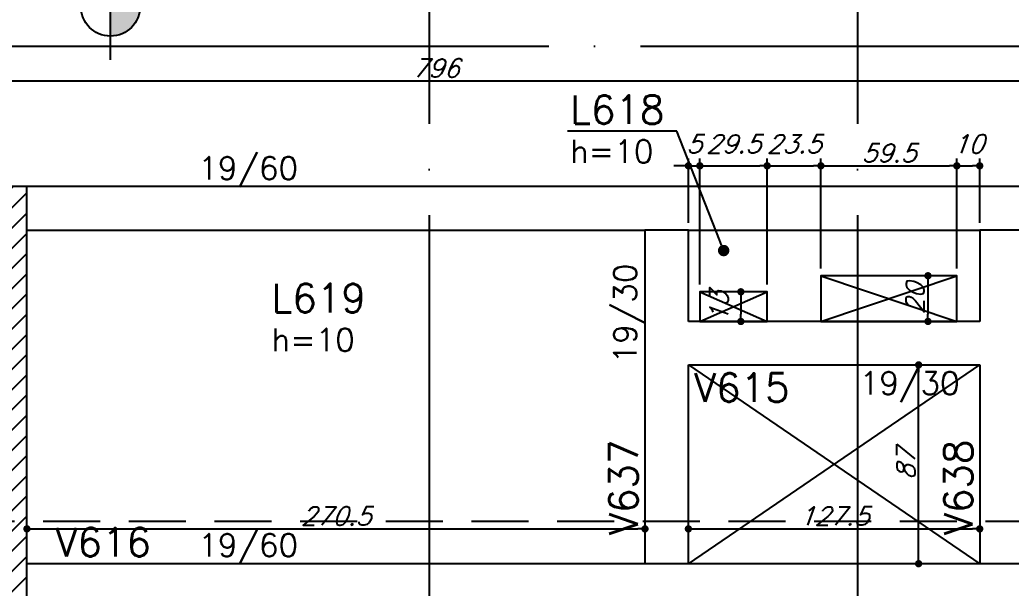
# Model space of a CAD drawing. Extents: x -4245 to 5400, y -2094 to 2406.
# Drawn here: x 15.9 to 449.8, y 317.8 to 566.5 of the extents above; entities that cross this region are included whole.
import ezdxf
from ezdxf import colors
from ezdxf.entities.mleader import LeaderData, LeaderLine
from ezdxf.enums import TextEntityAlignment as Align
from ezdxf.math import Vec2, Vec3

# ---------------------------------------------------------------- set-up
doc = ezdxf.new("R2010")
doc.units = 0
doc.header["$LTSCALE"] = 50
doc.header["$MEASUREMENT"] = 0
doc.linetypes.add('DASHED', pattern=[0.75, 0.5, -0.25])
doc.linetypes.add('EIXO', pattern=[6.8, 6, -0.4, 0, -0.4])
doc.layers.get('0').update_dxf_attribs({"linetype": 'CONTINUOUS'})
doc.layers.get('DEFPOINTS').update_dxf_attribs({"linetype": 'CONTINUOUS'})
for name, color, linetype in [('F-AUX-RED', 1, 'CONTINUOUS'), ('F-COTAS', 106, 'CONTINUOUS'), ('F-COTAS-FUROS', 50, 'CONTINUOUS'), ('F-EIXO', 12, 'EIXO'), ('F-LAJES-DIM', 2, 'CONTINUOUS'), ('F-LAJES-NOME', 4, 'CONTINUOUS'), ('F-NÍVEL-PLANTA', 2, 'CONTINUOUS'), ('F-PILARES-HACH', 174, 'CONTINUOUS'), ('F-PILARES-S', 170, 'CONTINUOUS'), ('F-TEXTO', 6, 'CONTINUOUS'), ('F-VIGAS', 3, 'CONTINUOUS'), ('F-VIGAS-DIM', 2, 'CONTINUOUS'), ('F-VIGAS-NOME', 4, 'CONTINUOUS'), ('F-VÃO', 1, 'CONTINUOUS')]:
    doc.layers.add(name, color=color, linetype=linetype)
doc.styles.add('CP-TEXT-INCL', font='simplex.shx', dxfattribs={"oblique": 20})
doc.styles.add('MCP', font='simplex.shx')
doc.styles.add('ROMANS', font='simplex.shx')
doc.styles.get("Standard").update_dxf_attribs({"font": 'simplex.shx'})
doc.dimstyles.new('CP-COTAS-50', dxfattribs={"dimscale": 0.64, "dimtxt": 12.5, "dimasz": 5, "dimexe": 5, "dimexo": 5, "dimgap": 2.5, "dimtad": 1, "dimdec": 1, "dimdsep": 46, "dimtxsty": 'CP-TEXT-INCL', "dimblk1": 'DOT', "dimblk2": 'DOT', "dimsah": 1, "dimcen": 9, "dimclrd": 256, "dimclre": 256, "dimclrt": 256, "dimadec": 0, "dimazin": 0, "dimtfac": 1, "dimtdec": 1, "dimtmove": 2, "dimatfit": 3, "dimldrblk": 'DOT', "dimfxl": 0, "dimtolj": 1, "dimarcsym": 0})

# ---------------------------------------------------------------- blocks, each defined once
blk = doc.blocks.new('Nível - Planta')
at = {"layer": 'F-NÍVEL-PLANTA'}
h = blk.add_hatch(color=71, dxfattribs=at)
h.paths.add_polyline_path([(0, 0), (0, 0.2604, 0.414214), (-0.2604, 0)])
h.paths.add_polyline_path([(0.2604, 0), (0, 0), (0, -0.2604, 0.414214)])
for p, q in [((0, -0.4688), (0, 0.4688)), ((-0.4688, 0), (1.704, 0))]:
    blk.add_line(p, q, dxfattribs=at)
blk.add_circle((0, 0), 0.2604, dxfattribs=at)
at = {"layer": 'F-TEXTO', "color": 3, "style": 'MCP'}
blk.add_attdef('NÍVEL', (0.3329, 0.1021), '', height=0.2, dxfattribs=at)
blk = doc.blocks.new('*U16')
at = {"layer": 'F-EIXO'}
blk.add_line((0, 0), (7484.954, 0), dxfattribs=at)
at = {"layer": 'F-TEXTO', "style": 'ROMANS'}
blk.add_attdef('EIXO', text='', height=17.5, dxfattribs=at).set_placement((-28.2072, 0), align=Align.MIDDLE_CENTER)
blk = doc.blocks.new('*U12')
at = {"layer": 'F-EIXO'}
blk.add_line((0, 0), (0, -3377.88), dxfattribs=at)
at = {"layer": 'F-TEXTO', "style": 'ROMANS'}
blk.add_attdef('EIXO', text='', height=17.5, rotation=360, dxfattribs=at).set_placement((0, 28.21), align=Align.MIDDLE_CENTER)
blk = doc.blocks.new('_DOT')
at = {"color": 0, "linetype": 'ByBlock'}
blk.add_line((-0.5, 0), (-1, 0), dxfattribs=at)
at = {"color": 0, "linetype": 'ByBlock', "const_width": 0.5}
blk.add_lwpolyline([(-0.25, 0, 1), (0.25, 0, 1)], format="xyb", close=True, dxfattribs=at)
blk = doc.blocks.new('*D51')
at = {"layer": 'DEFPOINTS', "color": 0, "linetype": 'Continuous', "transparency": 16777216}
for p in [(409.26, 415.5), (409.26, 415.5), (409.26, 328.5)]:
    blk.add_point(p, dxfattribs=at)
at = {"layer": 'F-COTAS', "linetype": 'Continuous', "lineweight": -2, "transparency": 16777216}
blk.add_line((409.26, 331.7), (409.26, 412.3), dxfattribs=at)
at = {"layer": 'F-COTAS', "linetype": 'Continuous', "lineweight": -2, "transparency": 16777216, "xscale": 3.2, "yscale": 3.2, "zscale": 3.2}
for p, rotation in [((409.26, 415.5), 90), ((409.26, 328.5), 270)]:
    blk.add_blockref('_DOT', p, dxfattribs=dict(at, rotation=rotation))
at = {"layer": 'F-COTAS', "linetype": 'Continuous', "transparency": 16777216, "insert": (403.66, 372), "char_height": 8, "attachment_point": 5, "rotation": 90, "style": 'CP-TEXT-INCL'}
blk.add_mtext('\\A1;87', dxfattribs=at)
blk = doc.blocks.new('*D75')
at = {"layer": 'DEFPOINTS', "color": 0, "linetype": 'Continuous', "transparency": 16777216}
for p in [(-200, 539.78), (596, 539.78), (596, 539.78)]:
    blk.add_point(p, dxfattribs=at)
at = {"layer": 'F-COTAS', "linetype": 'Continuous', "lineweight": -2, "transparency": 16777216}
blk.add_line((-196.8, 539.78), (592.8, 539.78), dxfattribs=at)
at = {"layer": 'F-COTAS', "linetype": 'Continuous', "lineweight": -2, "transparency": 16777216, "xscale": 3.2, "yscale": 3.2, "zscale": 3.2, "rotation": 180}
blk.add_blockref('_DOT', (-200, 539.78), dxfattribs=at)
at = {"layer": 'F-COTAS', "linetype": 'Continuous', "lineweight": -2, "transparency": 16777216, "xscale": 3.2, "yscale": 3.2, "zscale": 3.2}
blk.add_blockref('_DOT', (596, 539.78), dxfattribs=at)
at = {"layer": 'F-COTAS', "linetype": 'Continuous', "transparency": 16777216, "insert": (198, 545.38), "char_height": 8, "attachment_point": 5, "style": 'CP-TEXT-INCL'}
blk.add_mtext('\\A1;796', dxfattribs=at)
blk = doc.blocks.new('*D81')
at = {"layer": 'DEFPOINTS', "color": 0, "linetype": 'Continuous', "transparency": 16777216}
for p in [(19, 343.74), (289.5, 343.74), (289.5, 343.74)]:
    blk.add_point(p, dxfattribs=at)
at = {"layer": 'F-COTAS', "linetype": 'Continuous', "lineweight": -2, "transparency": 16777216}
blk.add_line((22.2, 343.74), (286.3, 343.74), dxfattribs=at)
at = {"layer": 'F-COTAS', "linetype": 'Continuous', "lineweight": -2, "transparency": 16777216, "xscale": 3.2, "yscale": 3.2, "zscale": 3.2, "rotation": 180}
blk.add_blockref('_DOT', (19, 343.74), dxfattribs=at)
at = {"layer": 'F-COTAS', "linetype": 'Continuous', "lineweight": -2, "transparency": 16777216, "xscale": 3.2, "yscale": 3.2, "zscale": 3.2}
blk.add_blockref('_DOT', (289.5, 343.74), dxfattribs=at)
at = {"layer": 'F-COTAS', "linetype": 'Continuous', "transparency": 16777216, "insert": (154.25, 349.34), "char_height": 8, "attachment_point": 5, "style": 'CP-TEXT-INCL'}
blk.add_mtext('\\A1;270.5', dxfattribs=at)
blk = doc.blocks.new('*D82')
at = {"layer": 'DEFPOINTS', "color": 0, "linetype": 'Continuous', "transparency": 16777216}
for p in [(308.5, 343.74), (436, 343.74), (436, 343.74)]:
    blk.add_point(p, dxfattribs=at)
at = {"layer": 'F-COTAS', "linetype": 'Continuous', "lineweight": -2, "transparency": 16777216}
blk.add_line((311.7, 343.74), (432.8, 343.74), dxfattribs=at)
at = {"layer": 'F-COTAS', "linetype": 'Continuous', "lineweight": -2, "transparency": 16777216, "xscale": 3.2, "yscale": 3.2, "zscale": 3.2, "rotation": 180}
blk.add_blockref('_DOT', (308.5, 343.74), dxfattribs=at)
at = {"layer": 'F-COTAS', "linetype": 'Continuous', "lineweight": -2, "transparency": 16777216, "xscale": 3.2, "yscale": 3.2, "zscale": 3.2}
blk.add_blockref('_DOT', (436, 343.74), dxfattribs=at)
at = {"layer": 'F-COTAS', "linetype": 'Continuous', "transparency": 16777216, "insert": (372.25, 349.34), "char_height": 8, "attachment_point": 5, "style": 'CP-TEXT-INCL'}
blk.add_mtext('\\A1;127.5', dxfattribs=at)
blk = doc.blocks.new('*U234')
at = {"layer": 'F-VÃO'}
for p, q in [((0, 0), (29.5, 13)), ((0, 13), (29.5, 0))]:
    blk.add_line(p, q, dxfattribs=at)
at = {"layer": 'F-VÃO', "color": 3}
blk.add_lwpolyline([(0, 0), (29.5, 0), (29.5, 13), (0, 13)], close=True, dxfattribs=at)
blk = doc.blocks.new('*U383')
at = {"layer": 'F-VÃO'}
for p, q in [((0, 0), (59.5, 20)), ((0, 20), (59.5, 0))]:
    blk.add_line(p, q, dxfattribs=at)
at = {"layer": 'F-VÃO', "color": 3}
blk.add_lwpolyline([(0, 0), (59.5, 0), (59.5, 20), (0, 20)], close=True, dxfattribs=at)
blk = doc.blocks.new('*D411')
at = {"layer": 'DEFPOINTS', "color": 0, "linetype": 'Continuous', "transparency": 16777216}
for p in [(334.73, 447.5), (331.47, 434.5), (334.73, 434.5)]:
    blk.add_point(p, dxfattribs=at)
at = {"layer": 'F-COTAS-FUROS', "linetype": 'Continuous', "lineweight": -2, "transparency": 16777216}
for p, q in [((331.53, 447.5), (328.27, 447.5)), ((331.47, 444.3), (331.47, 437.7)), ((331.53, 434.5), (328.27, 434.5))]:
    blk.add_line(p, q, dxfattribs=at)
at = {"layer": 'F-COTAS-FUROS', "linetype": 'Continuous', "lineweight": -2, "transparency": 16777216, "xscale": 3.2, "yscale": 3.2, "zscale": 3.2}
for p, rotation in [((331.47, 447.5), 90), ((331.47, 434.5), 270)]:
    blk.add_blockref('_DOT', p, dxfattribs=dict(at, rotation=rotation))
at = {"layer": 'F-COTAS-FUROS', "linetype": 'Continuous', "transparency": 16777216, "insert": (321.87, 441), "char_height": 8, "attachment_point": 5, "rotation": 90, "style": 'CP-TEXT-INCL'}
blk.add_mtext('\\A1;13', dxfattribs=at)
blk = doc.blocks.new('*D412')
at = {"layer": 'DEFPOINTS', "color": 0, "linetype": 'Continuous', "transparency": 16777216}
for p in [(415.22, 454.5), (413.36, 434.5), (415.22, 434.5)]:
    blk.add_point(p, dxfattribs=at)
at = {"layer": 'F-COTAS-FUROS', "linetype": 'Continuous', "lineweight": -2, "transparency": 16777216}
for p, q in [((412.02, 454.5), (410.16, 454.5)), ((413.36, 451.3), (413.36, 437.7)), ((412.02, 434.5), (410.16, 434.5))]:
    blk.add_line(p, q, dxfattribs=at)
at = {"layer": 'F-COTAS-FUROS', "linetype": 'Continuous', "lineweight": -2, "transparency": 16777216, "xscale": 3.2, "yscale": 3.2, "zscale": 3.2}
for p, rotation in [((413.36, 454.5), 90), ((413.36, 434.5), 270)]:
    blk.add_blockref('_DOT', p, dxfattribs=dict(at, rotation=rotation))
at = {"layer": 'F-COTAS-FUROS', "linetype": 'Continuous', "transparency": 16777216, "insert": (407.76, 444.5), "char_height": 8, "attachment_point": 5, "rotation": 90, "style": 'CP-TEXT-INCL'}
blk.add_mtext('\\A1;20', dxfattribs=at)
blk = doc.blocks.new('*D413')
at = {"layer": 'DEFPOINTS', "color": 0, "linetype": 'Continuous', "transparency": 16777216}
for p in [(313.5, 502.62), (308.5, 474.5), (313.5, 447.5)]:
    blk.add_point(p, dxfattribs=at)
at = {"layer": 'F-COTAS-FUROS', "linetype": 'Continuous', "lineweight": -2, "transparency": 16777216}
for p, q in [((308.5, 477.7), (308.5, 505.82)), ((313.5, 450.7), (313.5, 505.82)), ((305.3, 502.62), (302.1, 502.62)), ((308.5, 502.62), (313.5, 502.62)), ((316.7, 502.62), (319.9, 502.62))]:
    blk.add_line(p, q, dxfattribs=at)
at = {"layer": 'F-COTAS-FUROS', "linetype": 'Continuous', "lineweight": -2, "transparency": 16777216, "xscale": 3.2, "yscale": 3.2, "zscale": 3.2}
blk.add_blockref('_DOT', (308.5, 502.62), dxfattribs=at)
at = {"layer": 'F-COTAS-FUROS', "linetype": 'Continuous', "lineweight": -2, "transparency": 16777216, "xscale": 3.2, "yscale": 3.2, "zscale": 3.2, "rotation": 180}
blk.add_blockref('_DOT', (313.5, 502.62), dxfattribs=at)
at = {"layer": 'F-COTAS-FUROS', "linetype": 'Continuous', "transparency": 16777216, "insert": (311, 512.22), "char_height": 8, "attachment_point": 5, "style": 'CP-TEXT-INCL'}
blk.add_mtext('\\A1;5', dxfattribs=at)
blk = doc.blocks.new('*D414')
at = {"layer": 'DEFPOINTS', "color": 0, "linetype": 'Continuous', "transparency": 16777216}
for p in [(343, 502.62), (313.5, 447.5), (343, 447.5)]:
    blk.add_point(p, dxfattribs=at)
at = {"layer": 'F-COTAS-FUROS', "linetype": 'Continuous', "lineweight": -2, "transparency": 16777216}
for p, q in [((313.5, 450.7), (313.5, 505.82)), ((343, 450.7), (343, 505.82)), ((316.7, 502.62), (339.8, 502.62))]:
    blk.add_line(p, q, dxfattribs=at)
at = {"layer": 'F-COTAS-FUROS', "linetype": 'Continuous', "lineweight": -2, "transparency": 16777216, "xscale": 3.2, "yscale": 3.2, "zscale": 3.2, "rotation": 180}
blk.add_blockref('_DOT', (313.5, 502.62), dxfattribs=at)
at = {"layer": 'F-COTAS-FUROS', "linetype": 'Continuous', "lineweight": -2, "transparency": 16777216, "xscale": 3.2, "yscale": 3.2, "zscale": 3.2}
blk.add_blockref('_DOT', (343, 502.62), dxfattribs=at)
at = {"layer": 'F-COTAS-FUROS', "linetype": 'Continuous', "transparency": 16777216, "insert": (328.25, 512.22), "char_height": 8, "attachment_point": 5, "style": 'CP-TEXT-INCL'}
blk.add_mtext('\\A1;29.5', dxfattribs=at)
blk = doc.blocks.new('*D415')
at = {"layer": 'DEFPOINTS', "color": 0, "linetype": 'Continuous', "transparency": 16777216}
for p in [(366.5, 502.62), (366.5, 454.5), (343, 447.5)]:
    blk.add_point(p, dxfattribs=at)
at = {"layer": 'F-COTAS-FUROS', "linetype": 'Continuous', "lineweight": -2, "transparency": 16777216}
for p, q in [((343, 450.7), (343, 505.82)), ((366.5, 457.7), (366.5, 505.82)), ((346.2, 502.62), (363.3, 502.62))]:
    blk.add_line(p, q, dxfattribs=at)
at = {"layer": 'F-COTAS-FUROS', "linetype": 'Continuous', "lineweight": -2, "transparency": 16777216, "xscale": 3.2, "yscale": 3.2, "zscale": 3.2, "rotation": 180}
blk.add_blockref('_DOT', (343, 502.62), dxfattribs=at)
at = {"layer": 'F-COTAS-FUROS', "linetype": 'Continuous', "lineweight": -2, "transparency": 16777216, "xscale": 3.2, "yscale": 3.2, "zscale": 3.2}
blk.add_blockref('_DOT', (366.5, 502.62), dxfattribs=at)
at = {"layer": 'F-COTAS-FUROS', "linetype": 'Continuous', "transparency": 16777216, "insert": (354.75, 512.22), "char_height": 8, "attachment_point": 5, "style": 'CP-TEXT-INCL'}
blk.add_mtext('\\A1;23.5', dxfattribs=at)
blk = doc.blocks.new('*D416')
at = {"layer": 'DEFPOINTS', "color": 0, "linetype": 'Continuous', "transparency": 16777216}
for p in [(426, 502.62), (366.5, 454.5), (426, 454.5)]:
    blk.add_point(p, dxfattribs=at)
at = {"layer": 'F-COTAS-FUROS', "linetype": 'Continuous', "lineweight": -2, "transparency": 16777216}
for p, q in [((366.5, 457.7), (366.5, 505.82)), ((426, 457.7), (426, 505.82)), ((369.7, 502.62), (422.8, 502.62))]:
    blk.add_line(p, q, dxfattribs=at)
at = {"layer": 'F-COTAS-FUROS', "linetype": 'Continuous', "lineweight": -2, "transparency": 16777216, "xscale": 3.2, "yscale": 3.2, "zscale": 3.2, "rotation": 180}
blk.add_blockref('_DOT', (366.5, 502.62), dxfattribs=at)
at = {"layer": 'F-COTAS-FUROS', "linetype": 'Continuous', "lineweight": -2, "transparency": 16777216, "xscale": 3.2, "yscale": 3.2, "zscale": 3.2}
blk.add_blockref('_DOT', (426, 502.62), dxfattribs=at)
at = {"layer": 'F-COTAS-FUROS', "linetype": 'Continuous', "transparency": 16777216, "insert": (396.25, 508.22), "char_height": 8, "attachment_point": 5, "style": 'CP-TEXT-INCL'}
blk.add_mtext('\\A1;59.5', dxfattribs=at)
blk = doc.blocks.new('*D417')
at = {"layer": 'DEFPOINTS', "color": 0, "linetype": 'Continuous', "transparency": 16777216}
for p in [(436, 502.62), (436, 474.5), (426, 454.5)]:
    blk.add_point(p, dxfattribs=at)
at = {"layer": 'F-COTAS-FUROS', "linetype": 'Continuous', "lineweight": -2, "transparency": 16777216}
for p, q in [((426, 457.7), (426, 505.82)), ((436, 477.7), (436, 505.82)), ((429.2, 502.62), (432.8, 502.62))]:
    blk.add_line(p, q, dxfattribs=at)
at = {"layer": 'F-COTAS-FUROS', "linetype": 'Continuous', "lineweight": -2, "transparency": 16777216, "xscale": 3.2, "yscale": 3.2, "zscale": 3.2, "rotation": 180}
blk.add_blockref('_DOT', (426, 502.62), dxfattribs=at)
at = {"layer": 'F-COTAS-FUROS', "linetype": 'Continuous', "lineweight": -2, "transparency": 16777216, "xscale": 3.2, "yscale": 3.2, "zscale": 3.2}
blk.add_blockref('_DOT', (436, 502.62), dxfattribs=at)
at = {"layer": 'F-COTAS-FUROS', "linetype": 'Continuous', "transparency": 16777216, "insert": (431, 512.22), "char_height": 8, "attachment_point": 5, "style": 'CP-TEXT-INCL'}
blk.add_mtext('\\A1;10', dxfattribs=at)

msp = doc.modelspace()

# ---------------------------------------------------------------- hatches: boundary and pattern name
at = {"layer": 'F-PILARES-HACH', "linetype": 'Continuous'}
h = msp.add_hatch(dxfattribs=at)
h.set_pattern_fill('ANSI31', color=256, scale=50, style=0)
h.set_pattern_definition([(45, (0, 10000), (-4.4194174, 4.4194174), [])])
h.paths.add_polyline_path([(19, -24), (19, 493.5), (0, 493.5), (0, 0), (-219, 0), (-219, -24)], flags=16)

# ---------------------------------------------------------------- linework, layer by layer
at = {"layer": 'F-AUX-RED', "color": 4, "linetype": 'DASHED'}
msp.add_lwpolyline([(-48.962, 347.176), (677.224, 347.176), (677.224, -51.113), (-48.962, -51.113)], close=True, dxfattribs=at)
at = {"layer": 'F-PILARES-S', "linetype": 'Continuous'}
msp.add_lwpolyline([(19, -24), (19, 493.5), (0, 493.5), (0, 0), (-219, 0), (-219, -24), (19, -24)], dxfattribs=at)
at = {"layer": 'F-VIGAS'}
for points in [[(299, 493.5), (19, 493.5)], [(445.5, 493.5), (299, 493.5)], [(596, 493.5), (445.5, 493.5)], [(19, 474.5), (289.5, 474.5)], [(289.5, 474.5), (289.5, 425)], [(308.5, 474.5), (289.5, 474.5)], [(308.5, 474.5), (436, 474.5)], [(308.5, 434.5), (308.5, 474.5)], [(436, 474.5), (436, 434.5)], [(455, 474.5), (436, 474.5)], [(436, 434.5), (308.5, 434.5)], [(289.5, 425), (289.5, 328.5)], [(308.5, 415.5), (436, 415.5)], [(308.5, 328.5), (308.5, 415.5)], [(436, 415.5), (436, 328.5)], [(289.5, 328.5), (19, 328.5)], [(308.5, 328.5), (289.5, 328.5)], [(436, 328.5), (308.5, 328.5)], [(455, 328.5), (436, 328.5)]]:
    msp.add_lwpolyline(points, dxfattribs=at)
at = {"layer": 'F-VÃO'}
for p, q in [((308.5, 328.5), (436, 415.5)), ((308.5, 415.5), (436, 328.5))]:
    msp.add_line(p, q, dxfattribs=at)

# ---------------------------------------------------------------- block references
at = {"layer": 'F-EIXO', "linetype": 'Continuous'}
for name, p in [('*U12', (195, 1841.357)), ('*U12', (382.5, 1841.357)), ('*U16', (-3793.715, 555))]:
    msp.add_blockref(name, p, dxfattribs=at)
at = {"layer": 'F-NÍVEL-PLANTA', "linetype": 'Continuous', "xscale": 50, "yscale": 50, "zscale": 50}
msp.add_blockref('Nível - Planta', (55.58, 572.426), dxfattribs=at).add_auto_attribs({'NÍVEL': '770.44m'})
at = {"layer": 'F-VÃO', "linetype": 'Continuous'}
for name, p in [('*U383', (366.5, 434.5)), ('*U234', (313.5, 434.5))]:
    msp.add_blockref(name, p, dxfattribs=at)

# ---------------------------------------------------------------- texts
at = {"layer": 'F-LAJES-DIM', "linetype": 'Continuous', "style": 'MCP'}
for p in [(256.735, 503.93), (126.071, 421.484)]:
    msp.add_text('h=10', height=10, dxfattribs=at).set_placement(p)
at = {"layer": 'F-LAJES-NOME', "linetype": 'Continuous', "style": 'MCP'}
for s, p in [('L618', (256.735, 520.93)), ('L619', (126.071, 438.484))]:
    msp.add_text(s, height=12.5, dxfattribs=at).set_placement(p)
at = {"layer": 'F-VIGAS-DIM', "linetype": 'Continuous', "style": 'MCP'}
for s, p in [('19/60', (94, 496.625)), ('19/30', (383.5, 402.532)), ('19/60', (94, 331.625))]:
    msp.add_text(s, height=10, dxfattribs=at).set_placement(p)
msp.add_text('19/30', height=10, rotation=90, dxfattribs=at).set_placement((285.821, 416.111))
at = {"layer": 'F-VIGAS-NOME', "linetype": 'Continuous', "style": 'MCP'}
for s, p in [('V615', (311, 399.317)), ('V616', (31.5, 331.625))]:
    msp.add_text(s, height=12.5, dxfattribs=at).set_placement(p)
for s, p in [('V637', (286.375, 341)), ('V638', (432.875, 341))]:
    msp.add_text(s, height=12.5, rotation=90, dxfattribs=at).set_placement(p)

# ---------------------------------------------------------------- dimensions: what is measured, and where the dimension line sits
at = {"layer": 'F-COTAS', "linetype": 'Continuous'}
for base, p1, p2, angle, picture, middle in [((596, 539.783), (-200, 539.783), (596, 539.783), 180, '*D75', (198, 545.383)), ((409.265, 415.5), (409.265, 328.5), (409.265, 415.5), 270, '*D51', (403.665, 372)), ((289.5, 343.738), (19, 343.738), (289.5, 343.738), 180, '*D81', (154.25, 349.338)), ((436, 343.738), (308.5, 343.738), (436, 343.738), 180, '*D82', (372.25, 349.338))]:
    dim = msp.add_linear_dim(base=base, p1=p1, p2=p2, angle=angle, dimstyle='CP-COTAS-50', dxfattribs=at)
    dim.commit()
    dim.dimension.update_dxf_attribs({"geometry": picture, "text_midpoint": middle})
at = {"layer": 'F-COTAS-FUROS', "linetype": 'Continuous'}
for base, p1, p2, picture, middle in [((313.5, 502.625), (308.5, 474.5), (313.5, 447.5), '*D413', (311, 512.225)), ((343, 502.625), (313.5, 447.5), (343, 447.5), '*D414', (328.25, 512.225)), ((366.5, 502.625), (343, 447.5), (366.5, 454.5), '*D415', (354.75, 512.225)), ((436, 502.625), (426, 454.5), (436, 474.5), '*D417', (431, 512.225)), ((426, 502.625), (366.5, 454.5), (426, 454.5), '*D416', (396.25, 508.225))]:
    dim = msp.add_linear_dim(base=base, p1=p1, p2=p2, dimstyle='CP-COTAS-50', override={"dimfxl": 7.5}, dxfattribs=at)
    dim.commit()
    dim.dimension.update_dxf_attribs({"geometry": picture, "text_midpoint": middle})
for base, p1, p2, picture, middle in [((413.36, 434.5), (415.221, 454.5), (415.221, 434.5), '*D412', (407.76, 444.5)), ((331.473, 434.5), (334.73, 447.5), (334.73, 434.5), '*D411', (321.873, 441))]:
    dim = msp.add_linear_dim(base=base, p1=p1, p2=p2, angle=90, dimstyle='CP-COTAS-50', override={"dimfxl": 7.5}, dxfattribs=at)
    dim.commit()
    dim.dimension.update_dxf_attribs({"geometry": picture, "text_midpoint": middle})

# ---------------------------------------------------------------- leaders
at = {"layer": 'F-AUX-RED', "linetype": 'Continuous'}
ml = msp.add_multileader_mtext('Standard', dxfattribs=at)
ml.set_content('', color=256)
ml.set_leader_properties()
ml.set_arrow_properties(name='DOT')
ml.build(insert=Vec2(0, 0))
ml.multileader.update_dxf_attribs({"text_right_attachment_type": 6, "dogleg_length": 0.36, "arrow_head_size": 5})
ctx = ml.context
ctx.base_point, ctx.char_height, ctx.arrow_head_size, ctx.landing_gap_size, ctx.plane_origin = Vec3(255.508, 517.942), 0.18, 5, 0.09, Vec3(323.932, 465.538)
ctx.right_attachment, ctx.text_align_type = 6, 2
notes = []
notes.append((ctx, [(0, (1, 1, 0), (303.451, 517.852), (-1, 0), 47.764, [(0, [(323.932, 465.538)], 0, [])])]))
ctx.mtext.insert, ctx.mtext.alignment, ctx.mtext.flow_direction = Vec3(255.598, 518.032), 3, 5
for ctx, leaders in notes:
    for number, flags, end, landing, length, lines in leaders:
        leader = LeaderData()
        leader.index, (leader.has_last_leader_line, leader.has_dogleg_vector, leader.attachment_direction) = number, flags
        leader.last_leader_point, leader.dogleg_vector, leader.dogleg_length = Vec3(end), Vec3(landing), length
        for number, points, colour, breaks in lines:
            line = LeaderLine()
            line.index, line.vertices, line.color, line.breaks = number, Vec3.list(points), colors.encode_raw_color(colour), breaks
            leader.lines.append(line)
        ctx.leaders.append(leader)

doc.saveas('drawing.dxf')
